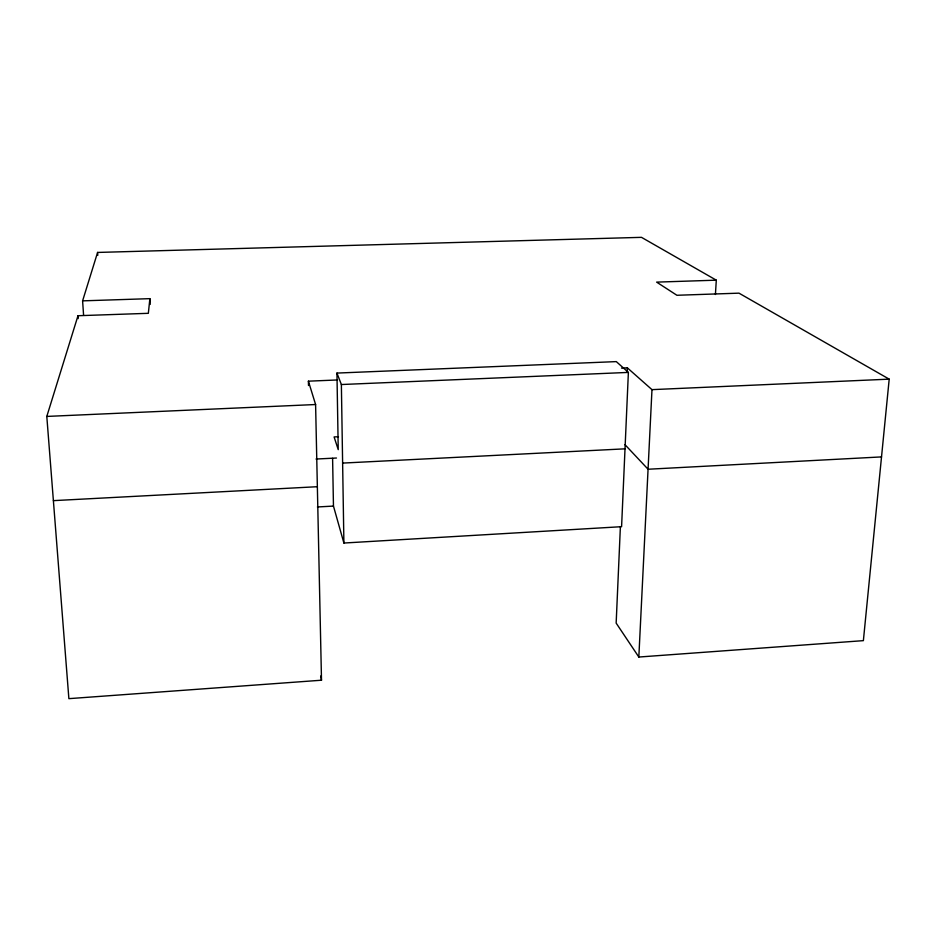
<?xml version="1.0" encoding="UTF-8"?>
<svg xmlns="http://www.w3.org/2000/svg" width="936" height="936" viewBox="0 0 936 936"><rect width="100%" height="100%" fill="white"/><g stroke="black" fill="none" stroke-linecap="round" stroke-linejoin="round"><path stroke-width="1.4" d="M620.381 526.816L616.157 623.095L638.832 657.037L863.378 640.645L889.2 379.15L738.984 293.155L676.903 295.273L656.627 282.122L716.297 280.168L715.42 294.489M627.155 372.224L627.354 367.848L621.527 368.094M338.458 436.726L334.094 436.936L338.235 449.654L336.948 373.078L616.298 361.612L628.384 372.411L621.586 526.687L343.898 543.032L333.462 506.083L332.596 458.324M638.832 657.037L651.982 389.645L627.354 367.848M83.596 315.397L82.602 300.854L149.877 298.654L148.344 313.314L77.992 315.725L46.8 416.426L68.878 698.654L321.504 680.215L315.596 404.527L308.4 381.174L337.533 379.957M82.602 300.854L97.59 252.439L641.488 237.346L716.297 280.168M317.409 506.961L333.462 506.083M53.387 500.643L317.351 486.708M881.525 456.908L648.075 469.24L624.991 444.682M316.029 459.038L336.469 458.02M342.623 463.086L625.014 448.835M46.8 416.426L315.596 404.527M651.982 389.645L889.2 379.15M336.948 373.078L341.371 384.532L628.384 372.411M320.685 676.026L321.504 680.215M77.992 315.725L78.191 318.614M97.59 252.439L97.789 255.341M149.877 298.654L150.193 304.434M308.4 381.174L308.506 385.515M341.371 384.532L343.898 543.032"/></g></svg>
